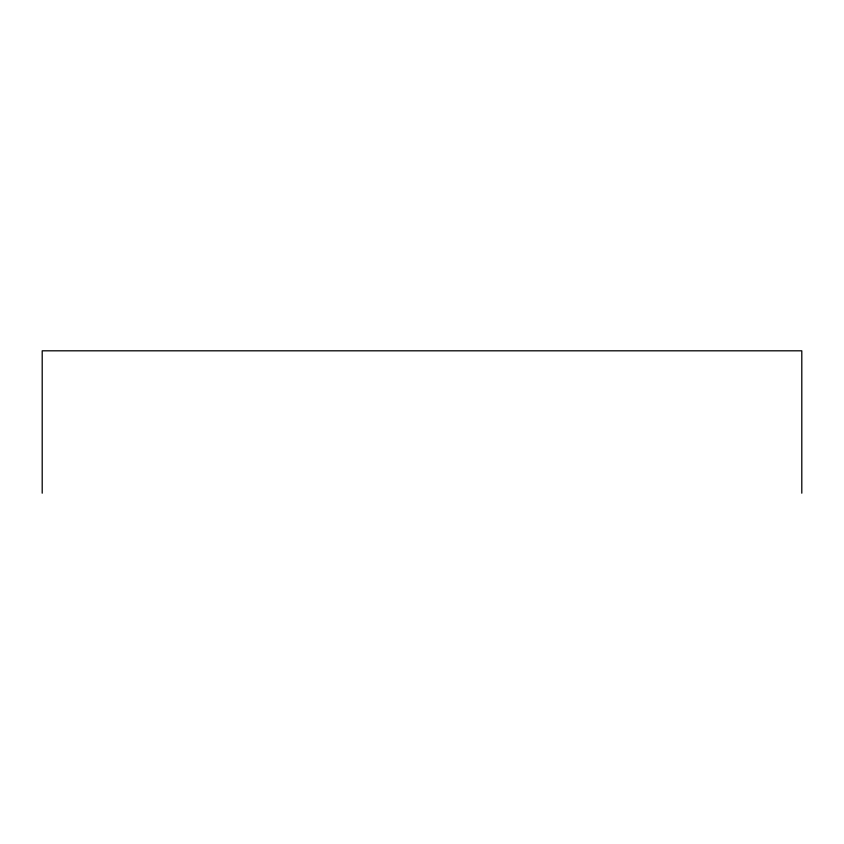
<?xml version="1.0" encoding="UTF-8"?>
<svg xmlns="http://www.w3.org/2000/svg" width="844" height="844" viewBox="0 0 844 844"><rect width="100%" height="100%" fill="white"/><g stroke="black" fill="none" stroke-linecap="round" stroke-linejoin="round"><path stroke-width="1.27" d="M801.8 493.191L801.8 350.809L42.2 350.809L42.2 493.191"/></g></svg>
